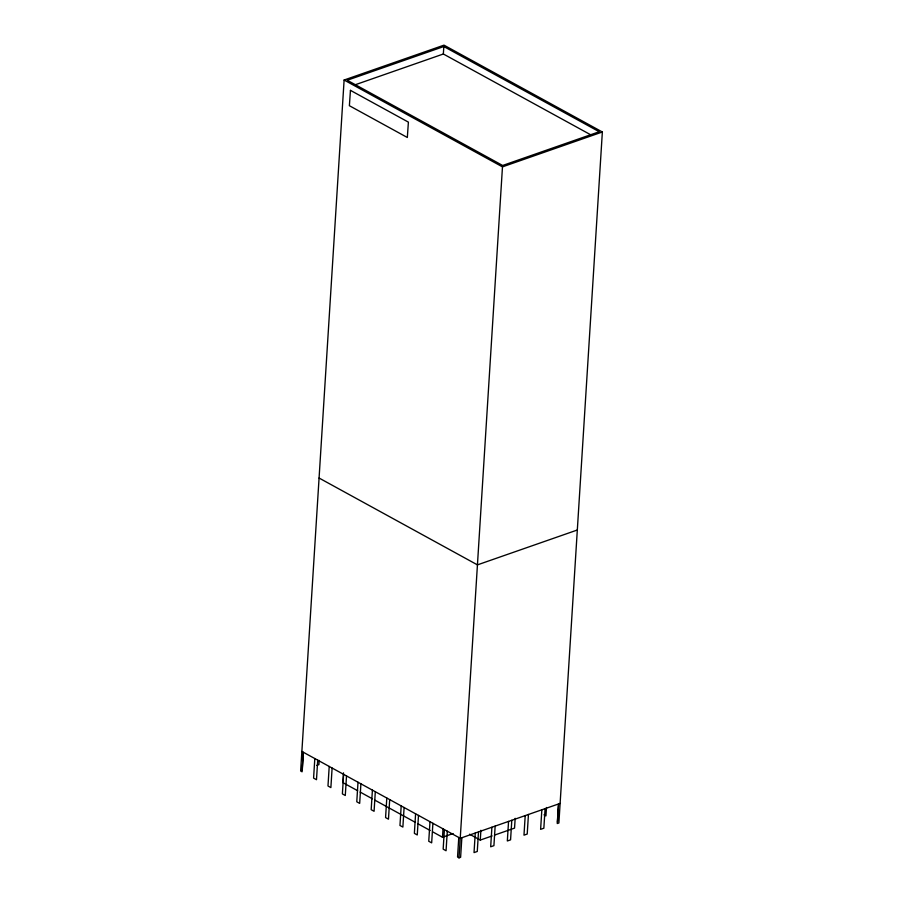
<?xml version="1.0" encoding="UTF-8"?>
<svg xmlns="http://www.w3.org/2000/svg" width="903" height="903" viewBox="0 0 903 903"><rect width="100%" height="100%" fill="white"/><g stroke="black" fill="none" stroke-linecap="round" stroke-linejoin="round"><path stroke-width="1.35" d="M558.494 803.975L557.264 823.536L558.889 822.972L602.357 131.985L443.994 45.15L344.111 80.028L300.643 771.015L302.087 771.805L303.318 752.244L302.257 770.451M314.82 758.554L313.589 778.115L316.49 779.707L317.721 760.145M319.177 760.439L318.906 764.638L316.75 765.394M329.211 766.444L327.981 786.005L330.882 787.597L332.112 768.035M343.512 772.855L342.903 782.63L357.656 790.723M343.614 774.334L342.384 793.906L345.285 795.498L346.515 775.925M358.006 782.235L356.775 801.796L359.676 803.388L360.907 783.827M372.408 790.125L371.178 809.686L374.079 811.278L375.309 791.717M386.8 798.026L385.57 817.587L388.471 819.179L389.701 799.618M591.375 135.157L443.35 53.999L443.824 46.527L347.237 80.254L502.655 165.475L599.242 131.748L443.824 46.527M401.192 805.916L399.961 825.477L402.873 827.069L404.104 807.508M415.594 813.806L414.364 833.367L417.265 834.959L418.495 815.398M429.986 821.707L428.756 841.269L431.668 842.86L432.898 823.299M453.125 833.537L442.493 837.239L443.023 828.864M444.389 829.597L443.159 849.159L446.059 850.75L447.29 831.189M458.78 837.487L457.55 857.049L459.006 857.85L460.62 857.286L461.851 837.724M459.006 857.85L502.474 166.863L344.111 80.028M475.26 833.04L474.03 852.601L477.269 851.473L478.5 831.911M492.135 835.93L480.272 840.072L480.893 830.297M491.909 827.227L490.679 846.788L493.918 845.659L495.149 826.098M508.558 821.414L507.328 840.975L510.567 839.846L511.798 820.285M515.173 818.321L514.552 828.107L494.776 835.015M525.207 815.601L523.977 835.162L527.217 834.033L528.447 814.472M541.845 809.788L540.615 829.349L543.854 828.22L545.085 808.659M546.473 807.496L545.943 815.872L544.001 814.811M557.433 822.181L558.494 805.408M354.698 84.95L443.35 53.999M502.474 166.863L602.357 131.985M577.322 530.005L477.439 564.872L319.075 478.037M560.12 803.41L460.237 838.289L301.873 751.454M469.56 834.203L480.272 840.072M360.116 792.066L372.408 798.816M374.869 800.16L415.436 822.407M417.897 823.762L430.2 830.5M432.661 831.844L442.493 837.239M350.443 90.356L349.382 105.707L407.332 137.482L408.393 122.131L350.443 90.356"/></g></svg>
